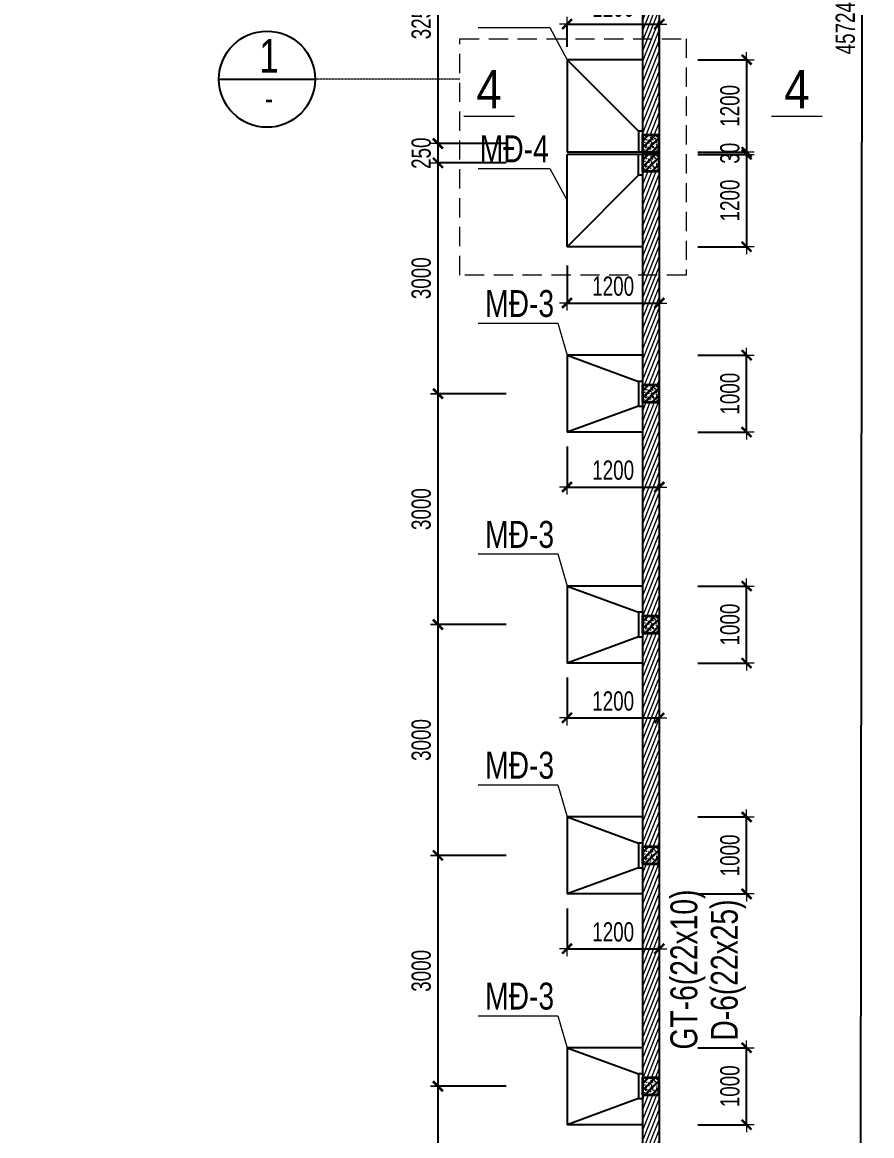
# Model space of a CAD drawing. Header units: millimetres. Extents: x 1360663 to 1465788, y -143522 to -69272.
# Drawn here: x 1440011 to 1451055, y -129150 to -114681 of the extents above; entities that cross this region are included whole.
import ezdxf
from ezdxf.enums import TextEntityAlignment as Align

# ---------------------------------------------------------------- set-up
doc = ezdxf.new("R2010")
doc.units = ezdxf.units.MM
doc.header["$MEASUREMENT"] = 0
doc.header["$PDMODE"] = 3
doc.linetypes.add('DASHED', pattern=[0.75, 0.5, -0.25])
doc.layers.add('CDC.06.TEXT', color=2, linetype='Continuous')
for name, color, linetype, lineweight in [('CDC_02.DIM', 1, 'Continuous', 18), ('CDC_03.BORDER', 3, 'Continuous', 25), ('CDC_06.TEXT', 2, 'Continuous', 18), ('CDC_07.TEXTCOL', 3, 'Continuous', 18), ('CDC_09.COLUMN', 4, 'Continuous', 35), ('CDC_10.HATCH', 251, 'Continuous', 9), ('CDC_11.NOTE', 8, 'Continuous', 18)]:
    doc.layers.add(name, color=color, linetype=linetype, lineweight=lineweight)
doc.styles.add('1', font='arial.ttf', dxfattribs={"width": 0.7})
doc.styles.add('ARIAL', font='arial.ttf', dxfattribs={"width": 0.85})
doc.styles.add('MIDTEXT', font='arial.ttf', dxfattribs={"width": 0.75, "height": 350})
doc.styles.add('SMTEXT', font='arial.ttf', dxfattribs={"width": 0.7})
doc.dimstyles.new('X1', dxfattribs={"dimtxt": 250, "dimasz": 0.8, "dimexe": 0, "dimexo": 0, "dimgap": 90, "dimtad": 1, "dimdec": 0, "dimzin": 13, "dimdsep": 46, "dimtxsty": '1', "dimblk1": 'CHEO', "dimblk2": 'CHEO', "dimsah": 1, "dimcen": 0, "dimclrd": 256, "dimclre": 256, "dimclrt": 3, "dimadec": 0, "dimazin": 0, "dimtfac": 1, "dimtdec": 0, "dimtix": 1, "dimtmove": 2, "dimatfit": 3, "dimldrblk": 'CHEO', "dimfxl": 1, "dimtolj": 1, "dimtzin": 13, "dimarcsym": 0})
pattern_1 = [(68.015628, (-206327.186, -126955.05), (-46.3642999, 18.717684), [])]

# ---------------------------------------------------------------- blocks, each defined once
blk = doc.blocks.new('CHEO')
at = {"layer": 'CDC_02.DIM'}
for points in [[(-121, 0), (121, 0)], [(0, 121), (0, -121)]]:
    blk.add_lwpolyline(points, dxfattribs=at)
at = {"layer": 'CDC_02.DIM', "color": 2, "const_width": 40}
blk.add_lwpolyline([(80, 80), (-80, -81)], dxfattribs=at)
blk = doc.blocks.new('*D2')
at = {"layer": 'CDC_02.DIM', "lineweight": -2, "transparency": 16777216}
for p, q in [((1449083, -91894), (1450958, -91897)), ((1450901, -137620), (1450958, -91897)), ((1449026, -137618), (1450901, -137621))]:
    blk.add_line(p, q, dxfattribs=at)
at = {"layer": 'Defpoints', "color": 0, "transparency": 16777216}
for p in [(1449083, -91894), (1450958, -91897), (1449026, -137618)]:
    blk.add_point(p, dxfattribs=at)
at = {"layer": 'CDC_02.DIM', "lineweight": -2, "transparency": 16777216, "xscale": 0.8, "yscale": 0.8, "zscale": 0.8}
for p, rotation in [((1450958, -91897), 89.92860852979454), ((1450901, -137621), 269.9286085297945)]:
    blk.add_blockref('CHEO', p, dxfattribs=dict(at, rotation=rotation))
at = {"layer": 'CDC_02.DIM', "color": 3, "transparency": 16777216, "insert": (1450712, -114758), "char_height": 250, "attachment_point": 5, "rotation": 89.9286, "style": '1'}
blk.add_mtext('\\A1;45724', dxfattribs=at)
blk = doc.blocks.new('*D130')
at = {"layer": 'CDC_02.DIM', "lineweight": -2, "transparency": 16777216}
for p, q in [((1448792, -128007), (1449428, -128007)), ((1449428, -129007), (1449428, -128008)), ((1448792, -129007), (1449428, -129007))]:
    blk.add_line(p, q, dxfattribs=at)
at = {"layer": 'Defpoints', "color": 0, "transparency": 16777216}
for p in [(1448792, -128007), (1449428, -128007), (1448792, -129007)]:
    blk.add_point(p, dxfattribs=at)
at = {"layer": 'CDC_02.DIM', "lineweight": -2, "transparency": 16777216, "xscale": 0.8, "yscale": 0.8, "zscale": 0.8}
for p, rotation in [((1449428, -128007), 90), ((1449428, -129007), 270)]:
    blk.add_blockref('CHEO', p, dxfattribs=dict(at, rotation=rotation))
at = {"layer": 'CDC_02.DIM', "color": 3, "transparency": 16777216, "insert": (1449211, -128507), "char_height": 250, "attachment_point": 5, "rotation": 90, "style": '1'}
blk.add_mtext('\\A1;1000', dxfattribs=at)
blk = doc.blocks.new('*D132')
at = {"layer": 'CDC_02.DIM', "lineweight": -2, "transparency": 16777216}
for p, q in [((1448792, -125007), (1449428, -125007)), ((1449428, -126007), (1449428, -125008)), ((1448792, -126007), (1449428, -126007))]:
    blk.add_line(p, q, dxfattribs=at)
at = {"layer": 'Defpoints', "color": 0, "transparency": 16777216}
for p in [(1448792, -125007), (1449428, -125007), (1448792, -126007)]:
    blk.add_point(p, dxfattribs=at)
at = {"layer": 'CDC_02.DIM', "lineweight": -2, "transparency": 16777216, "xscale": 0.8, "yscale": 0.8, "zscale": 0.8}
for p, rotation in [((1449428, -125007), 90), ((1449428, -126007), 270)]:
    blk.add_blockref('CHEO', p, dxfattribs=dict(at, rotation=rotation))
at = {"layer": 'CDC_02.DIM', "color": 3, "transparency": 16777216, "insert": (1449211, -125507), "char_height": 250, "attachment_point": 5, "rotation": 90, "style": '1'}
blk.add_mtext('\\A1;1000', dxfattribs=at)
blk = doc.blocks.new('*D133')
at = {"layer": 'CDC_02.DIM', "lineweight": -2, "transparency": 16777216}
for p, q in [((1447093, -126195), (1447093, -126720)), ((1448293, -126195), (1448293, -126720)), ((1447094, -126720), (1448292, -126720))]:
    blk.add_line(p, q, dxfattribs=at)
at = {"layer": 'Defpoints', "color": 0, "transparency": 16777216}
for p in [(1447093, -126195), (1448293, -126195), (1448293, -126720)]:
    blk.add_point(p, dxfattribs=at)
at = {"layer": 'CDC_02.DIM', "lineweight": -2, "transparency": 16777216, "xscale": 0.8, "yscale": 0.8, "zscale": 0.8, "rotation": 180}
blk.add_blockref('CHEO', (1447093, -126720), dxfattribs=at)
at = {"layer": 'CDC_02.DIM', "lineweight": -2, "transparency": 16777216, "xscale": 0.8, "yscale": 0.8, "zscale": 0.8}
blk.add_blockref('CHEO', (1448293, -126720), dxfattribs=at)
at = {"layer": 'CDC_02.DIM', "color": 3, "transparency": 16777216, "insert": (1447693, -126502), "char_height": 250, "attachment_point": 5, "style": '1'}
blk.add_mtext('\\A1;1200', dxfattribs=at)
blk = doc.blocks.new('*D134')
at = {"layer": 'CDC_02.DIM', "lineweight": -2, "transparency": 16777216}
for p, q in [((1448792, -122007), (1449428, -122007)), ((1449428, -123007), (1449428, -122008)), ((1448792, -123007), (1449428, -123007))]:
    blk.add_line(p, q, dxfattribs=at)
at = {"layer": 'Defpoints', "color": 0, "transparency": 16777216}
for p in [(1448792, -122007), (1449428, -122007), (1448792, -123007)]:
    blk.add_point(p, dxfattribs=at)
at = {"layer": 'CDC_02.DIM', "lineweight": -2, "transparency": 16777216, "xscale": 0.8, "yscale": 0.8, "zscale": 0.8}
for p, rotation in [((1449428, -122007), 90), ((1449428, -123007), 270)]:
    blk.add_blockref('CHEO', p, dxfattribs=dict(at, rotation=rotation))
at = {"layer": 'CDC_02.DIM', "color": 3, "transparency": 16777216, "insert": (1449211, -122507), "char_height": 250, "attachment_point": 5, "rotation": 90, "style": '1'}
blk.add_mtext('\\A1;1000', dxfattribs=at)
blk = doc.blocks.new('*D135')
at = {"layer": 'CDC_02.DIM', "lineweight": -2, "transparency": 16777216}
for p, q in [((1447093, -123195), (1447093, -123720)), ((1448293, -123195), (1448293, -123720)), ((1447094, -123720), (1448292, -123720))]:
    blk.add_line(p, q, dxfattribs=at)
at = {"layer": 'Defpoints', "color": 0, "transparency": 16777216}
for p in [(1447093, -123195), (1448293, -123195), (1448293, -123720)]:
    blk.add_point(p, dxfattribs=at)
at = {"layer": 'CDC_02.DIM', "lineweight": -2, "transparency": 16777216, "xscale": 0.8, "yscale": 0.8, "zscale": 0.8, "rotation": 180}
blk.add_blockref('CHEO', (1447093, -123720), dxfattribs=at)
at = {"layer": 'CDC_02.DIM', "lineweight": -2, "transparency": 16777216, "xscale": 0.8, "yscale": 0.8, "zscale": 0.8}
blk.add_blockref('CHEO', (1448293, -123720), dxfattribs=at)
at = {"layer": 'CDC_02.DIM', "color": 3, "transparency": 16777216, "insert": (1447693, -123502), "char_height": 250, "attachment_point": 5, "style": '1'}
blk.add_mtext('\\A1;1200', dxfattribs=at)
blk = doc.blocks.new('*D136')
at = {"layer": 'CDC_02.DIM', "lineweight": -2, "transparency": 16777216}
for p, q in [((1448792, -119007), (1449428, -119007)), ((1449428, -120007), (1449428, -119008)), ((1448792, -120007), (1449428, -120007))]:
    blk.add_line(p, q, dxfattribs=at)
at = {"layer": 'Defpoints', "color": 0, "transparency": 16777216}
for p in [(1448792, -119007), (1449428, -119007), (1448792, -120007)]:
    blk.add_point(p, dxfattribs=at)
at = {"layer": 'CDC_02.DIM', "lineweight": -2, "transparency": 16777216, "xscale": 0.8, "yscale": 0.8, "zscale": 0.8}
for p, rotation in [((1449428, -119007), 90), ((1449428, -120007), 270)]:
    blk.add_blockref('CHEO', p, dxfattribs=dict(at, rotation=rotation))
at = {"layer": 'CDC_02.DIM', "color": 3, "transparency": 16777216, "insert": (1449211, -119507), "char_height": 250, "attachment_point": 5, "rotation": 90, "style": '1'}
blk.add_mtext('\\A1;1000', dxfattribs=at)
blk = doc.blocks.new('*D137')
at = {"layer": 'CDC_02.DIM', "lineweight": -2, "transparency": 16777216}
for p, q in [((1447093, -120195), (1447093, -120720)), ((1448293, -120195), (1448293, -120720)), ((1447094, -120720), (1448292, -120720))]:
    blk.add_line(p, q, dxfattribs=at)
at = {"layer": 'Defpoints', "color": 0, "transparency": 16777216}
for p in [(1447093, -120195), (1448293, -120195), (1448293, -120720)]:
    blk.add_point(p, dxfattribs=at)
at = {"layer": 'CDC_02.DIM', "lineweight": -2, "transparency": 16777216, "xscale": 0.8, "yscale": 0.8, "zscale": 0.8, "rotation": 180}
blk.add_blockref('CHEO', (1447093, -120720), dxfattribs=at)
at = {"layer": 'CDC_02.DIM', "lineweight": -2, "transparency": 16777216, "xscale": 0.8, "yscale": 0.8, "zscale": 0.8}
blk.add_blockref('CHEO', (1448293, -120720), dxfattribs=at)
at = {"layer": 'CDC_02.DIM', "color": 3, "transparency": 16777216, "insert": (1447693, -120502), "char_height": 250, "attachment_point": 5, "style": '1'}
blk.add_mtext('\\A1;1200', dxfattribs=at)
blk = doc.blocks.new('*D154')
at = {"layer": 'CDC_02.DIM', "lineweight": -2, "transparency": 16777216}
for p, q in [((1448792, -115167), (1449428, -115167)), ((1449428, -115168), (1449428, -116367)), ((1448792, -116367), (1449428, -116367))]:
    blk.add_line(p, q, dxfattribs=at)
at = {"layer": 'Defpoints', "color": 0, "transparency": 16777216}
for p in [(1448792, -115167), (1448792, -116367), (1449428, -116367)]:
    blk.add_point(p, dxfattribs=at)
at = {"layer": 'CDC_02.DIM', "lineweight": -2, "transparency": 16777216, "xscale": 0.8, "yscale": 0.8, "zscale": 0.8}
for p, rotation in [((1449428, -115167), 90), ((1449428, -116367), 270)]:
    blk.add_blockref('CHEO', p, dxfattribs=dict(at, rotation=rotation))
at = {"layer": 'CDC_02.DIM', "color": 3, "transparency": 16777216, "insert": (1449211, -115767), "char_height": 250, "attachment_point": 5, "rotation": 90, "style": '1'}
blk.add_mtext('\\A1;1200', dxfattribs=at)
blk = doc.blocks.new('*D155')
at = {"layer": 'CDC_02.DIM', "lineweight": -2, "transparency": 16777216}
for p, q in [((1447093, -115000), (1447093, -114705)), ((1447094, -114705), (1448292, -114705)), ((1448293, -115000), (1448293, -114705))]:
    blk.add_line(p, q, dxfattribs=at)
at = {"layer": 'Defpoints', "color": 0, "transparency": 16777216}
for p in [(1448293, -114705), (1447093, -115000), (1448293, -115000)]:
    blk.add_point(p, dxfattribs=at)
at = {"layer": 'CDC_02.DIM', "lineweight": -2, "transparency": 16777216, "xscale": 0.8, "yscale": 0.8, "zscale": 0.8, "rotation": 180}
blk.add_blockref('CHEO', (1447093, -114705), dxfattribs=at)
at = {"layer": 'CDC_02.DIM', "lineweight": -2, "transparency": 16777216, "xscale": 0.8, "yscale": 0.8, "zscale": 0.8}
blk.add_blockref('CHEO', (1448293, -114705), dxfattribs=at)
at = {"layer": 'CDC_02.DIM', "color": 3, "transparency": 16777216, "insert": (1447693, -114487), "char_height": 250, "attachment_point": 5, "style": '1'}
blk.add_mtext('\\A1;1200', dxfattribs=at)
blk = doc.blocks.new('*D156')
at = {"layer": 'CDC_02.DIM', "lineweight": -2, "transparency": 16777216}
for p, q in [((1447093, -117843), (1447093, -118329)), ((1448293, -117843), (1448293, -118329)), ((1447094, -118329), (1448292, -118329))]:
    blk.add_line(p, q, dxfattribs=at)
at = {"layer": 'Defpoints', "color": 0, "transparency": 16777216}
for p in [(1447093, -117843), (1448293, -117843), (1448293, -118329)]:
    blk.add_point(p, dxfattribs=at)
at = {"layer": 'CDC_02.DIM', "lineweight": -2, "transparency": 16777216, "xscale": 0.8, "yscale": 0.8, "zscale": 0.8, "rotation": 180}
blk.add_blockref('CHEO', (1447093, -118329), dxfattribs=at)
at = {"layer": 'CDC_02.DIM', "lineweight": -2, "transparency": 16777216, "xscale": 0.8, "yscale": 0.8, "zscale": 0.8}
blk.add_blockref('CHEO', (1448293, -118329), dxfattribs=at)
at = {"layer": 'CDC_02.DIM', "color": 3, "transparency": 16777216, "insert": (1447693, -118111), "char_height": 250, "attachment_point": 5, "style": '1'}
blk.add_mtext('\\A1;1200', dxfattribs=at)
blk = doc.blocks.new('*D157')
at = {"layer": 'CDC_02.DIM', "lineweight": -2, "transparency": 16777216}
for p, q in [((1448792, -116397), (1449428, -116397)), ((1449428, -116398), (1449428, -117597)), ((1448792, -117597), (1449428, -117597))]:
    blk.add_line(p, q, dxfattribs=at)
at = {"layer": 'Defpoints', "color": 0, "transparency": 16777216}
for p in [(1448792, -116397), (1448792, -117597), (1449428, -117597)]:
    blk.add_point(p, dxfattribs=at)
at = {"layer": 'CDC_02.DIM', "lineweight": -2, "transparency": 16777216, "xscale": 0.8, "yscale": 0.8, "zscale": 0.8}
for p, rotation in [((1449428, -116397), 90), ((1449428, -117597), 270)]:
    blk.add_blockref('CHEO', p, dxfattribs=dict(at, rotation=rotation))
at = {"layer": 'CDC_02.DIM', "color": 3, "transparency": 16777216, "insert": (1449211, -116997), "char_height": 250, "attachment_point": 5, "rotation": 90, "style": '1'}
blk.add_mtext('\\A1;1200', dxfattribs=at)
blk = doc.blocks.new('*D173')
at = {"layer": 'CDC_02.DIM', "lineweight": -2, "transparency": 16777216}
for p, q in [((1448792, -116367), (1449428, -116367)), ((1448792, -116397), (1449428, -116397)), ((1449428, -116367), (1449428, -116366)), ((1449428, -116367), (1449428, -116397)), ((1449428, -116398), (1449428, -116399))]:
    blk.add_line(p, q, dxfattribs=at)
at = {"layer": 'Defpoints', "color": 0, "transparency": 16777216}
for p in [(1448792, -116367), (1448792, -116397), (1449428, -116397)]:
    blk.add_point(p, dxfattribs=at)
at = {"layer": 'CDC_02.DIM', "lineweight": -2, "transparency": 16777216, "xscale": 0.8, "yscale": 0.8, "zscale": 0.8}
for p, rotation in [((1449428, -116367), 270), ((1449428, -116397), 90)]:
    blk.add_blockref('CHEO', p, dxfattribs=dict(at, rotation=rotation))
at = {"layer": 'CDC_02.DIM', "color": 3, "transparency": 16777216, "insert": (1449211, -116382), "char_height": 250, "attachment_point": 5, "rotation": 90, "style": '1'}
blk.add_mtext('\\A1;30', dxfattribs=at)
blk = doc.blocks.new('*D340')
at = {"layer": 'CDC_02.DIM', "lineweight": -2, "transparency": 16777216}
for p, q in [((1446302, -113003), (1445415, -113003)), ((1445415, -113004), (1445415, -116257)), ((1446302, -116257), (1445415, -116257))]:
    blk.add_line(p, q, dxfattribs=at)
at = {"layer": 'Defpoints', "color": 0, "transparency": 16777216}
for p in [(1446302, -113003), (1445415, -116257), (1446302, -116257)]:
    blk.add_point(p, dxfattribs=at)
at = {"layer": 'CDC_02.DIM', "lineweight": -2, "transparency": 16777216, "xscale": 0.8, "yscale": 0.8, "zscale": 0.8}
for p, rotation in [((1445415, -113003), 90), ((1445415, -116257), 270)]:
    blk.add_blockref('CHEO', p, dxfattribs=dict(at, rotation=rotation))
at = {"layer": 'CDC_02.DIM', "color": 3, "transparency": 16777216, "insert": (1445198, -114630), "char_height": 250, "attachment_point": 5, "rotation": 90, "style": '1'}
blk.add_mtext('\\A1;3254', dxfattribs=at)
blk = doc.blocks.new('*D341')
at = {"layer": 'CDC_02.DIM', "lineweight": -2, "transparency": 16777216}
for p, q in [((1445415, -116257), (1445415, -116256)), ((1446302, -116257), (1445415, -116257)), ((1445415, -116257), (1445415, -116507)), ((1446302, -116507), (1445415, -116507)), ((1445415, -116508), (1445415, -116509))]:
    blk.add_line(p, q, dxfattribs=at)
at = {"layer": 'Defpoints', "color": 0, "transparency": 16777216}
for p in [(1446302, -116257), (1445415, -116507), (1446302, -116507)]:
    blk.add_point(p, dxfattribs=at)
at = {"layer": 'CDC_02.DIM', "lineweight": -2, "transparency": 16777216, "xscale": 0.8, "yscale": 0.8, "zscale": 0.8}
for p, rotation in [((1445415, -116257), 270), ((1445415, -116507), 90)]:
    blk.add_blockref('CHEO', p, dxfattribs=dict(at, rotation=rotation))
at = {"layer": 'CDC_02.DIM', "color": 3, "transparency": 16777216, "insert": (1445198, -116382), "char_height": 250, "attachment_point": 5, "rotation": 90, "style": '1'}
blk.add_mtext('\\A1;250', dxfattribs=at)
blk = doc.blocks.new('*D342')
at = {"layer": 'CDC_02.DIM', "lineweight": -2, "transparency": 16777216}
for p, q in [((1446302, -116507), (1445415, -116507)), ((1445415, -116508), (1445415, -119507)), ((1446302, -119507), (1445415, -119507))]:
    blk.add_line(p, q, dxfattribs=at)
at = {"layer": 'Defpoints', "color": 0, "transparency": 16777216}
for p in [(1446302, -116507), (1445415, -119507), (1446302, -119507)]:
    blk.add_point(p, dxfattribs=at)
at = {"layer": 'CDC_02.DIM', "lineweight": -2, "transparency": 16777216, "xscale": 0.8, "yscale": 0.8, "zscale": 0.8}
for p, rotation in [((1445415, -116507), 90), ((1445415, -119507), 270)]:
    blk.add_blockref('CHEO', p, dxfattribs=dict(at, rotation=rotation))
at = {"layer": 'CDC_02.DIM', "color": 3, "transparency": 16777216, "insert": (1445198, -118007), "char_height": 250, "attachment_point": 5, "rotation": 90, "style": '1'}
blk.add_mtext('\\A1;3000', dxfattribs=at)
blk = doc.blocks.new('*D343')
at = {"layer": 'CDC_02.DIM', "lineweight": -2, "transparency": 16777216}
for p, q in [((1446302, -119507), (1445415, -119507)), ((1445415, -119508), (1445415, -122507)), ((1446302, -122507), (1445415, -122507))]:
    blk.add_line(p, q, dxfattribs=at)
at = {"layer": 'Defpoints', "color": 0, "transparency": 16777216}
for p in [(1446302, -119507), (1445415, -122507), (1446302, -122507)]:
    blk.add_point(p, dxfattribs=at)
at = {"layer": 'CDC_02.DIM', "lineweight": -2, "transparency": 16777216, "xscale": 0.8, "yscale": 0.8, "zscale": 0.8}
for p, rotation in [((1445415, -119507), 90), ((1445415, -122507), 270)]:
    blk.add_blockref('CHEO', p, dxfattribs=dict(at, rotation=rotation))
at = {"layer": 'CDC_02.DIM', "color": 3, "transparency": 16777216, "insert": (1445198, -121007), "char_height": 250, "attachment_point": 5, "rotation": 90, "style": '1'}
blk.add_mtext('\\A1;3000', dxfattribs=at)
blk = doc.blocks.new('*D344')
at = {"layer": 'CDC_02.DIM', "lineweight": -2, "transparency": 16777216}
for p, q in [((1446302, -122507), (1445415, -122507)), ((1445415, -122508), (1445415, -125507)), ((1446302, -125507), (1445415, -125507))]:
    blk.add_line(p, q, dxfattribs=at)
at = {"layer": 'Defpoints', "color": 0, "transparency": 16777216}
for p in [(1446302, -122507), (1445415, -125507), (1446302, -125507)]:
    blk.add_point(p, dxfattribs=at)
at = {"layer": 'CDC_02.DIM', "lineweight": -2, "transparency": 16777216, "xscale": 0.8, "yscale": 0.8, "zscale": 0.8}
for p, rotation in [((1445415, -122507), 90), ((1445415, -125507), 270)]:
    blk.add_blockref('CHEO', p, dxfattribs=dict(at, rotation=rotation))
at = {"layer": 'CDC_02.DIM', "color": 3, "transparency": 16777216, "insert": (1445198, -124007), "char_height": 250, "attachment_point": 5, "rotation": 90, "style": '1'}
blk.add_mtext('\\A1;3000', dxfattribs=at)
blk = doc.blocks.new('*D345')
at = {"layer": 'CDC_02.DIM', "lineweight": -2, "transparency": 16777216}
for p, q in [((1446302, -125507), (1445415, -125507)), ((1445415, -125508), (1445415, -128507)), ((1446302, -128507), (1445415, -128507))]:
    blk.add_line(p, q, dxfattribs=at)
at = {"layer": 'Defpoints', "color": 0, "transparency": 16777216}
for p in [(1446302, -125507), (1445415, -128507), (1446302, -128507)]:
    blk.add_point(p, dxfattribs=at)
at = {"layer": 'CDC_02.DIM', "lineweight": -2, "transparency": 16777216, "xscale": 0.8, "yscale": 0.8, "zscale": 0.8}
for p, rotation in [((1445415, -125507), 90), ((1445415, -128507), 270)]:
    blk.add_blockref('CHEO', p, dxfattribs=dict(at, rotation=rotation))
at = {"layer": 'CDC_02.DIM', "color": 3, "transparency": 16777216, "insert": (1445198, -127007), "char_height": 250, "attachment_point": 5, "rotation": 90, "style": '1'}
blk.add_mtext('\\A1;3000', dxfattribs=at)
blk = doc.blocks.new('*D346')
at = {"layer": 'CDC_02.DIM', "lineweight": -2, "transparency": 16777216}
for p, q in [((1446302, -128507), (1445415, -128507)), ((1445415, -128508), (1445415, -131507)), ((1446302, -131507), (1445415, -131507))]:
    blk.add_line(p, q, dxfattribs=at)
at = {"layer": 'Defpoints', "color": 0, "transparency": 16777216}
for p in [(1446302, -128507), (1445415, -131507), (1446302, -131507)]:
    blk.add_point(p, dxfattribs=at)
at = {"layer": 'CDC_02.DIM', "lineweight": -2, "transparency": 16777216, "xscale": 0.8, "yscale": 0.8, "zscale": 0.8}
for p, rotation in [((1445415, -128507), 90), ((1445415, -131507), 270)]:
    blk.add_blockref('CHEO', p, dxfattribs=dict(at, rotation=rotation))
at = {"layer": 'CDC_02.DIM', "color": 3, "transparency": 16777216, "insert": (1445198, -130007), "char_height": 250, "attachment_point": 5, "rotation": 90, "style": '1'}
blk.add_mtext('\\A1;3000', dxfattribs=at)

msp = doc.modelspace()

# ---------------------------------------------------------------- hatches: boundary and pattern name
at = {"layer": 'CDC_10.HATCH'}
h = msp.add_hatch(dxfattribs=at)
h.set_pattern_fill('ANSI31', color=256, scale=400, angle=23.01563, style=0)
h.set_pattern_definition(pattern_1)
h.paths.add_polyline_path([(1448292.9, -92113.2), (1448072.9, -92113.2), (1448072.9, -94893.2), (1448292.9, -94893.2)])
h.paths.add_polyline_path([(1448292.9, -95113.2), (1448072.9, -95113.2), (1448072.9, -97893.2), (1448292.9, -97893.2)])
h.paths.add_polyline_path([(1448292.9, -98113.2), (1448072.9, -98113.2), (1448072.9, -100893.2), (1448292.9, -100893.2)])
h.paths.add_polyline_path([(1448292.9, -101113.2), (1448072.9, -101113.2), (1448072.9, -103893.2), (1448292.9, -103893.2)])
h.paths.add_polyline_path([(1448292.9, -104113.2), (1448072.9, -104113.2), (1448072.9, -106893.2), (1448292.9, -106893.2)])
h.paths.add_polyline_path([(1448292.9, -107113.2), (1448072.9, -107113.2), (1448072.9, -109893.2), (1448292.9, -109893.2)])
h.paths.add_polyline_path([(1448292.9, -110113.2), (1448072.9, -110113.2), (1448072.9, -112893.2), (1448292.9, -112893.2)])
h.paths.add_polyline_path([(1448292.9, -113113.2), (1448072.9, -113113.2), (1448072.9, -116147.4), (1448292.9, -116147.4)])
h = msp.add_hatch(dxfattribs=at)
h.set_pattern_fill('BT-01', color=256, scale=15, style=0, pattern_type=2)
h.set_pattern_definition([(50, (-178273.28, -153847.54), (107.5890274, -9.4128202), [11.25, -123.75]), (355, (-178273.28, -153847.54), (-20.8127, 112.82882), [9, -99]), (100.4514, (-178264.31, -153848.33), (86.776407, 103.415931), [9.5610285, -105.171317]), (46.1842, (-178273.28, -153817.54), (160.086157, -24.827852), [16.875, -185.625]), (96.6356, (-178259.94, -153819.61), (140.199406, 146.11768), [14.341543, -157.75695]), (351.1842, (-178273.28, -153817.54), (140.199292, 146.11779), [13.5, -148.5]), (21, (-178258.28, -153825.04), (89.536058, -60.3928336), [11.25, -123.75]), (326, (-178258.28, -153825.04), (36.4973, 108.772507), [9, -99]), (71.4514, (-178250.81, -153830.08), (126.033394, 48.3795745), [9.5610285, -105.171317]), (37.5, (-178273.276, -153847.543), (1.8239783, 49.9340781), [0, -97.8, 0, -100.5, 0, -99.375]), (7.5, (-178273.276, -153847.543), (39.4604306, 59.1617568), [0, -57.3, 0, -95.55, 0, -37.875]), (327.5, (-178306.726, -153847.543), (80.0733654, -3.3832308), [0, -37.5, 0, -117, 0, -155.25]), (317.5, (-178321.726, -153847.54), (87.4779254, 15.0157473), [0, -48.75, 0, -77.7, 0, -110.25]), (45, (-178273.276, -153847.54), (-45.0780573, 45.0780573), []), (45, (-178273.276, -153829.17), (-45.0780573, 45.0780573), [])])
h.paths.add_polyline_path([(1448072.9, -116367.4), (1448292.9, -116367.4), (1448292.9, -116147.4), (1448072.9, -116147.4)])
h = msp.add_hatch(dxfattribs=at)
h.set_pattern_fill('BT-01', color=256, scale=15, style=0, pattern_type=2)
h.set_pattern_definition([(50, (-178273.25, -154097.54), (107.5890274, -9.4128202), [11.25, -123.75]), (355, (-178273.25, -154097.54), (-20.8127, 112.82882), [9, -99]), (100.4514, (-178264.28, -154098.33), (86.776407, 103.415931), [9.5610285, -105.171317]), (46.1842, (-178273.25, -154067.54), (160.086157, -24.827852), [16.875, -185.625]), (96.6356, (-178259.9, -154069.61), (140.199406, 146.11768), [14.341543, -157.75695]), (351.1842, (-178273.25, -154067.54), (140.199292, 146.11779), [13.5, -148.5]), (21, (-178258.25, -154075.04), (89.536058, -60.3928336), [11.25, -123.75]), (326, (-178258.25, -154075.04), (36.4973, 108.772507), [9, -99]), (71.4514, (-178250.79, -154080.08), (126.033394, 48.3795745), [9.5610285, -105.171317]), (37.5, (-178273.248, -154097.543), (1.8239783, 49.9340781), [0, -97.8, 0, -100.5, 0, -99.375]), (7.5, (-178273.25, -154097.543), (39.4604306, 59.1617568), [0, -57.3, 0, -95.55, 0, -37.875]), (327.5, (-178306.698, -154097.543), (80.0733654, -3.3832308), [0, -37.5, 0, -117, 0, -155.25]), (317.5, (-178321.7, -154097.54), (87.4779254, 15.0157473), [0, -48.75, 0, -77.7, 0, -110.25]), (45, (-178273.25, -154097.54), (-45.0780573, 45.0780573), []), (45, (-178273.25, -154079.17), (-45.0780573, 45.0780573), [])])
h.paths.add_polyline_path([(1448072.9, -116617.4), (1448292.9, -116617.4), (1448292.9, -116397.4), (1448072.9, -116397.4)])
h = msp.add_hatch(dxfattribs=at)
h.set_pattern_fill('ANSI31', color=256, scale=400, angle=23.01563, style=0)
h.set_pattern_definition(pattern_1)
h.paths.add_polyline_path([(1448292.9, -128617.4), (1448072.9, -128617.4), (1448072.9, -131397.4), (1448292.9, -131397.4)])
h.paths.add_polyline_path([(1448292.9, -125617.4), (1448072.9, -125617.4), (1448072.9, -128397.4), (1448292.9, -128397.4)])
h.paths.add_polyline_path([(1448292.9, -122617.4), (1448072.9, -122617.4), (1448072.9, -125397.4), (1448292.9, -125397.4)])
h.paths.add_polyline_path([(1448292.9, -119617.4), (1448072.9, -119617.4), (1448072.9, -122397.4), (1448292.9, -122397.4)])
h.paths.add_polyline_path([(1448292.9, -116617.4), (1448072.9, -116617.4), (1448072.9, -119397.4), (1448292.9, -119397.4)])
h = msp.add_hatch(dxfattribs=at)
h.set_pattern_fill('BT-01', color=256, scale=15, style=0, pattern_type=2)
h.set_pattern_definition([(50, (-178273.25, -157097.54), (107.5890274, -9.4128202), [11.25, -123.75]), (355, (-178273.25, -157097.54), (-20.8127, 112.82882), [9, -99]), (100.4514, (-178264.29, -157098.33), (86.776407, 103.415931), [9.5610285, -105.171317]), (46.1842, (-178273.25, -157067.54), (160.086157, -24.827852), [16.875, -185.625]), (96.6356, (-178259.91, -157069.61), (140.199406, 146.11768), [14.341543, -157.75695]), (351.1842, (-178273.25, -157067.54), (140.199292, 146.11779), [13.5, -148.5]), (21, (-178258.25, -157075.04), (89.536058, -60.3928336), [11.25, -123.75]), (326, (-178258.25, -157075.04), (36.4973, 108.772507), [9, -99]), (71.4514, (-178250.79, -157080.08), (126.033394, 48.3795745), [9.5610285, -105.171317]), (37.5, (-178273.252, -157097.543), (1.8239783, 49.9340781), [0, -97.8, 0, -100.5, 0, -99.375]), (7.5, (-178273.25, -157097.543), (39.4604306, 59.1617568), [0, -57.3, 0, -95.55, 0, -37.875]), (327.5, (-178306.702, -157097.543), (80.0733654, -3.3832308), [0, -37.5, 0, -117, 0, -155.25]), (317.5, (-178321.7, -157097.54), (87.4779254, 15.0157473), [0, -48.75, 0, -77.7, 0, -110.25]), (45, (-178273.25, -157097.54), (-45.0780573, 45.0780573), []), (45, (-178273.25, -157079.17), (-45.0780573, 45.0780573), [])])
h.paths.add_polyline_path([(1448072.9, -119617.4), (1448292.9, -119617.4), (1448292.9, -119397.4), (1448072.9, -119397.4)])
h = msp.add_hatch(dxfattribs=at)
h.set_pattern_fill('BT-01', color=256, scale=15, style=0, pattern_type=2)
h.set_pattern_definition([(50, (-178273.26, -160097.54), (107.5890274, -9.4128202), [11.25, -123.75]), (355, (-178273.26, -160097.54), (-20.8127, 112.82882), [9, -99]), (100.4514, (-178264.29, -160098.33), (86.776407, 103.415931), [9.5610285, -105.171317]), (46.1842, (-178273.26, -160067.54), (160.086157, -24.827852), [16.875, -185.625]), (96.6356, (-178259.92, -160069.61), (140.199406, 146.11768), [14.341543, -157.75695]), (351.1842, (-178273.26, -160067.54), (140.199292, 146.11779), [13.5, -148.5]), (21, (-178258.26, -160075.04), (89.536058, -60.3928336), [11.25, -123.75]), (326, (-178258.26, -160075.04), (36.4973, 108.772507), [9, -99]), (71.4514, (-178250.8, -160080.08), (126.033394, 48.3795745), [9.5610285, -105.171317]), (37.5, (-178273.256, -160097.543), (1.8239783, 49.9340781), [0, -97.8, 0, -100.5, 0, -99.375]), (7.5, (-178273.256, -160097.543), (39.4604306, 59.1617568), [0, -57.3, 0, -95.55, 0, -37.875]), (327.5, (-178306.706, -160097.543), (80.0733654, -3.3832308), [0, -37.5, 0, -117, 0, -155.25]), (317.5, (-178321.706, -160097.54), (87.4779254, 15.0157473), [0, -48.75, 0, -77.7, 0, -110.25]), (45, (-178273.256, -160097.54), (-45.0780573, 45.0780573), []), (45, (-178273.256, -160079.17), (-45.0780573, 45.0780573), [])])
h.paths.add_polyline_path([(1448072.9, -122617.4), (1448292.9, -122617.4), (1448292.9, -122397.4), (1448072.9, -122397.4)])
h = msp.add_hatch(dxfattribs=at)
h.set_pattern_fill('BT-01', color=256, scale=15, style=0, pattern_type=2)
h.set_pattern_definition([(50, (-178273.26, -163097.54), (107.5890274, -9.4128202), [11.25, -123.75]), (355, (-178273.26, -163097.54), (-20.8127, 112.82882), [9, -99]), (100.4514, (-178264.29, -163098.33), (86.776407, 103.415931), [9.5610285, -105.171317]), (46.1842, (-178273.26, -163067.54), (160.086157, -24.827852), [16.875, -185.625]), (96.6356, (-178259.92, -163069.61), (140.199406, 146.11768), [14.341543, -157.75695]), (351.1842, (-178273.26, -163067.54), (140.199292, 146.11779), [13.5, -148.5]), (21, (-178258.26, -163075.04), (89.536058, -60.3928336), [11.25, -123.75]), (326, (-178258.26, -163075.04), (36.4973, 108.772507), [9, -99]), (71.4514, (-178250.8, -163080.08), (126.033394, 48.3795745), [9.5610285, -105.171317]), (37.5, (-178273.26, -163097.543), (1.8239783, 49.9340781), [0, -97.8, 0, -100.5, 0, -99.375]), (7.5, (-178273.26, -163097.543), (39.4604306, 59.1617568), [0, -57.3, 0, -95.55, 0, -37.875]), (327.5, (-178306.71, -163097.543), (80.0733654, -3.3832308), [0, -37.5, 0, -117, 0, -155.25]), (317.5, (-178321.71, -163097.54), (87.4779254, 15.0157473), [0, -48.75, 0, -77.7, 0, -110.25]), (45, (-178273.26, -163097.54), (-45.0780573, 45.0780573), []), (45, (-178273.26, -163079.17), (-45.0780573, 45.0780573), [])])
h.paths.add_polyline_path([(1448072.9, -125617.4), (1448292.9, -125617.4), (1448292.9, -125397.4), (1448072.9, -125397.4)])
h = msp.add_hatch(dxfattribs=at)
h.set_pattern_fill('BT-01', color=256, scale=15, style=0, pattern_type=2)
h.set_pattern_definition([(50, (-178273.265, -166097.54), (107.5890274, -9.4128202), [11.25, -123.75]), (355, (-178273.26, -166097.54), (-20.8127, 112.82882), [9, -99]), (100.4514, (-178264.3, -166098.33), (86.776407, 103.415931), [9.5610285, -105.171317]), (46.1842, (-178273.26, -166067.54), (160.086157, -24.827852), [16.875, -185.625]), (96.6356, (-178259.92, -166069.61), (140.199406, 146.11768), [14.341543, -157.75695]), (351.1842, (-178273.26, -166067.54), (140.199292, 146.11779), [13.5, -148.5]), (21, (-178258.265, -166075.04), (89.536058, -60.3928336), [11.25, -123.75]), (326, (-178258.26, -166075.04), (36.4973, 108.772507), [9, -99]), (71.4514, (-178250.8, -166080.08), (126.033394, 48.3795745), [9.5610285, -105.171317]), (37.5, (-178273.265, -166097.543), (1.8239783, 49.9340781), [0, -97.8, 0, -100.5, 0, -99.375]), (7.5, (-178273.265, -166097.543), (39.4604306, 59.1617568), [0, -57.3, 0, -95.55, 0, -37.875]), (327.5, (-178306.715, -166097.543), (80.0733654, -3.3832308), [0, -37.5, 0, -117, 0, -155.25]), (317.5, (-178321.715, -166097.54), (87.4779254, 15.0157473), [0, -48.75, 0, -77.7, 0, -110.25]), (45, (-178273.265, -166097.54), (-45.0780573, 45.0780573), []), (45, (-178273.265, -166079.17), (-45.0780573, 45.0780573), [])])
h.paths.add_polyline_path([(1448072.9, -128617.4), (1448292.9, -128617.4), (1448292.9, -128397.4), (1448072.9, -128397.4)])

# ---------------------------------------------------------------- linework, layer by layer
at = {"layer": 'CDC.06.TEXT'}
msp.add_line((1442567.9, -115420.6), (1443817.9, -115420.6), dxfattribs=at)
msp.add_circle((1443192.9, -115420.6), 625, dxfattribs=at)
at = {"layer": 'CDC_02.DIM', "linetype": 'DASHED'}
msp.add_line((1445701.4, -115420.6), (1443817.9, -115420.6), dxfattribs=at)
at = {"layer": 'CDC_03.BORDER'}
for p, q in [((1448292.9, -91893.2), (1448292.9, -137617.4)), ((1447092.9, -115167.4), (1447092.9, -116367.4)), ((1448072.9, -115167.4), (1447092.9, -115167.4)), ((1448022.9, -116097.4), (1447092.9, -115167.4)), ((1448072.9, -116367.4), (1447092.9, -116367.4)), ((1447092.9, -117597.4), (1447092.9, -116397.4)), ((1448072.9, -116397.4), (1447092.9, -116397.4)), ((1448022.9, -116667.4), (1447092.9, -117597.4)), ((1448072.9, -117597.4), (1447092.9, -117597.4)), ((1448072.9, -119007.4), (1447092.9, -119007.4)), ((1447092.9, -119007.4), (1447092.9, -120007.4)), ((1447092.9, -119007.4), (1448022.9, -119347.4)), ((1448022.9, -119667.4), (1447092.9, -120007.4)), ((1448072.9, -120007.4), (1447092.9, -120007.4)), ((1448072.9, -122007.4), (1447092.9, -122007.4)), ((1447092.9, -122007.4), (1447092.9, -123007.4)), ((1447092.9, -122007.4), (1448022.9, -122347.4)), ((1448022.9, -122667.4), (1447092.9, -123007.4)), ((1448072.9, -123007.4), (1447092.9, -123007.4)), ((1448072.9, -125007.4), (1447092.9, -125007.4)), ((1447092.9, -125007.4), (1447092.9, -126007.4)), ((1447092.9, -125007.4), (1448022.9, -125347.4)), ((1448022.9, -125667.4), (1447092.9, -126007.4)), ((1448072.9, -126007.4), (1447092.9, -126007.4)), ((1448072.9, -128007.4), (1447092.9, -128007.4)), ((1447092.9, -128007.4), (1447092.9, -129007.4)), ((1447092.9, -128007.4), (1448022.9, -128347.4)), ((1448022.9, -128667.4), (1447092.9, -129007.4)), ((1448072.9, -129007.4), (1447092.9, -129007.4))]:
    msp.add_line(p, q, dxfattribs=at)
msp.add_lwpolyline([(1403057.5, -76140.6), (1404465.2, -74266.4), (1421499.1, -87060.6), (1422756.2, -87941.9), (1423688.7, -88508.3), (1424090.6, -88752.4), (1424097.6, -88754.5), (1425438.7, -89453), (1426844.7, -90071.8), (1426852, -90074.8), (1427374.1, -90264.7), (1428296.1, -90600.2), (1429773.5, -91030.5), (1429781.4, -91032.2), (1431297.5, -91367.1), (1431305.3, -91368.3), (1432840.4, -91601.7), (1432848.1, -91602.4), (1434395.6, -91733.3), (1435947.6, -91761.2), (1448072.9, -92107), (1448072.9, -137397.4), (1445572.9, -137397.4)], dxfattribs=at)
at = {"layer": 'CDC_03.BORDER', "flags": 128}
for points in [[(1448072.9, -116097.4), (1448022.9, -116097.4), (1448022.9, -116367.4)], [(1448072.9, -116667.4), (1448022.9, -116667.4), (1448022.9, -116397.4)], [(1448072.9, -119347.4), (1448022.9, -119347.4), (1448022.9, -119667.4), (1448072.9, -119667.4)], [(1448072.9, -122347.4), (1448022.9, -122347.4), (1448022.9, -122667.4), (1448072.9, -122667.4)], [(1448072.9, -125347.4), (1448022.9, -125347.4), (1448022.9, -125667.4), (1448072.9, -125667.4)], [(1448072.9, -128347.4), (1448022.9, -128347.4), (1448022.9, -128667.4), (1448072.9, -128667.4)]]:
    msp.add_lwpolyline(points, dxfattribs=at)
at = {"layer": 'CDC_09.COLUMN', "flags": 128}
for points in [[(1448072.9, -116367.4), (1448292.9, -116367.4), (1448292.9, -116147.4), (1448072.9, -116147.4)], [(1448072.9, -116617.4), (1448292.9, -116617.4), (1448292.9, -116397.4), (1448072.9, -116397.4)], [(1448072.9, -119617.4), (1448292.9, -119617.4), (1448292.9, -119397.4), (1448072.9, -119397.4)], [(1448072.9, -122617.4), (1448292.9, -122617.4), (1448292.9, -122397.4), (1448072.9, -122397.4)], [(1448072.9, -125617.4), (1448292.9, -125617.4), (1448292.9, -125397.4), (1448072.9, -125397.4)], [(1448072.9, -128617.4), (1448292.9, -128617.4), (1448292.9, -128397.4), (1448072.9, -128397.4)]]:
    msp.add_lwpolyline(points, close=True, dxfattribs=at)
at = {"layer": 'CDC_11.NOTE', "linetype": 'Continuous'}
for points in [[(1445937.7, -114750), (1446869.3, -114750), (1447092.9, -115167.4)], [(1445937.7, -116580), (1446869.3, -116580), (1447092.9, -116997.4)], [(1445937.7, -118590), (1446972, -118590), (1447092.9, -119007.4)], [(1445937.7, -121590), (1446972, -121590), (1447092.9, -122007.4)], [(1445937.7, -124590), (1446972, -124590), (1447092.9, -125007.4)], [(1445937.7, -127590), (1446972, -127590), (1447092.9, -128007.4)]]:
    msp.add_lwpolyline(points, dxfattribs=at)
at = {"layer": 'CDC_11.NOTE', "linetype": 'DASHED', "ltscale": 500}
msp.add_lwpolyline([(1445701.4, -114894.4), (1448641.3, -114894.4), (1448641.3, -117966), (1445701.4, -117966)], close=True, dxfattribs=at)

# ---------------------------------------------------------------- texts
at = {"layer": 'CDC.06.TEXT', "style": 'SMTEXT', "width": 0.75}
for s, height, p in [('1', 437.5, (1443218.8, -115117.8)), ('-', 312.5, (1443218.8, -115668.7))]:
    msp.add_text(s, height=height, dxfattribs=at).set_placement(p, align=Align.MIDDLE_CENTER)
at = {"layer": 'CDC_06.TEXT', "linetype": 'Continuous', "style": 'ARIAL', "width": 0.85}
for p in [(1446080.3, -115800.5), (1450081.8, -115800.5)]:
    msp.add_text('%%U 4 ', height=500, dxfattribs=at).set_placement(p, align=Align.CENTER)
at = {"layer": 'CDC_07.TEXTCOL', "linetype": 'Continuous', "style": 'MIDTEXT', "width": 0.75}
for s, rotation, p in [('MĐ-4', 0, (1446407.4, -116325)), ('MĐ-3', 0, (1446476.9, -118335)), ('MĐ-3', 0, (1446476.9, -121335)), ('MĐ-3', 0, (1446476.9, -124335)), ('GT-6(22x10)', 90, (1448655.3, -126990)), ('D-6(22x25)', 90, (1449181.3, -126997)), ('MĐ-3', 0, (1446476.9, -127335))]:
    msp.add_text(s, height=350, rotation=rotation, dxfattribs=at).set_placement(p, align=Align.MIDDLE)

# ---------------------------------------------------------------- dimensions: what is measured, and where the dimension line sits
at = {"layer": 'CDC_02.DIM'}
dim = msp.add_aligned_dim(p1=(1449026, -137618.4), p2=(1449083, -91894.2), distance=-1874.9, dimstyle='X1', dxfattribs=at)
dim.commit()
dim.dimension.update_dxf_attribs({"geometry": '*D2', "text_midpoint": (1450711.8, -114758.4)})
for base, p1, p2, picture, middle in [((1445415.4, -116257.4), (1446301.9, -113003.2), (1446301.9, -116257.4), '*D340', (1445197.6, -114630.3)), ((1449428.3, -116367.4), (1448791.8, -115167.4), (1448791.8, -116367.4), '*D154', (1449210.7, -115767.4)), ((1445415.4, -116507.4), (1446301.9, -116257.4), (1446301.9, -116507.4), '*D341', (1445197.7, -116382.4)), ((1449428.3, -116397.4), (1448791.9, -116367.4), (1448791.8, -116397.4), '*D173', (1449210.6, -116382.4)), ((1449428.3, -117597.4), (1448791.8, -116397.4), (1448791.8, -117597.4), '*D157', (1449210.7, -116997.4)), ((1445415.4, -119507.4), (1446301.9, -116507.4), (1446301.9, -119507.4), '*D342', (1445197.6, -118007.4)), ((1449428.3, -119007.4), (1448791.8, -120007.4), (1448791.8, -119007.4), '*D136', (1449210.7, -119507.4)), ((1445415.4, -122507.4), (1446301.9, -119507.4), (1446301.9, -122507.4), '*D343', (1445197.6, -121007.4)), ((1449428.3, -122007.4), (1448791.8, -123007.4), (1448791.8, -122007.4), '*D134', (1449210.7, -122507.4)), ((1445415.4, -125507.4), (1446301.9, -122507.4), (1446301.9, -125507.4), '*D344', (1445197.6, -124007.4)), ((1449428.3, -125007.4), (1448791.8, -126007.4), (1448791.8, -125007.4), '*D132', (1449210.7, -125507.4)), ((1445415.4, -128507.4), (1446301.9, -125507.4), (1446301.9, -128507.4), '*D345', (1445197.6, -127007.4)), ((1449428.3, -128007.4), (1448791.8, -129007.4), (1448791.8, -128007.4), '*D130', (1449210.7, -128507.4)), ((1445415.4, -131507.4), (1446301.9, -128507.4), (1446301.9, -131507.4), '*D346', (1445197.6, -130007.4))]:
    dim = msp.add_linear_dim(base=base, p1=p1, p2=p2, angle=90, dimstyle='X1', dxfattribs=at)
    dim.commit()
    dim.dimension.update_dxf_attribs({"geometry": picture, "text_midpoint": middle})
for base, p1, p2, picture, middle in [((1448292.9, -114705), (1447093, -114999.5), (1448292.9, -114999.5), '*D155', (1447692.9, -114487.4)), ((1448292.9, -118329), (1447093, -117843), (1448292.9, -117843), '*D156', (1447692.9, -118111.4)), ((1448292.9, -120719.5), (1447093, -120195), (1448292.9, -120195), '*D137', (1447692.9, -120501.9)), ((1448292.9, -123719.5), (1447093, -123195), (1448292.9, -123195), '*D135', (1447692.9, -123501.9)), ((1448292.9, -126719.5), (1447093, -126195), (1448292.9, -126195), '*D133', (1447692.9, -126501.9))]:
    dim = msp.add_linear_dim(base=base, p1=p1, p2=p2, dimstyle='X1', dxfattribs=at)
    dim.commit()
    dim.dimension.update_dxf_attribs({"geometry": picture, "text_midpoint": middle})

doc.saveas('drawing.dxf')
